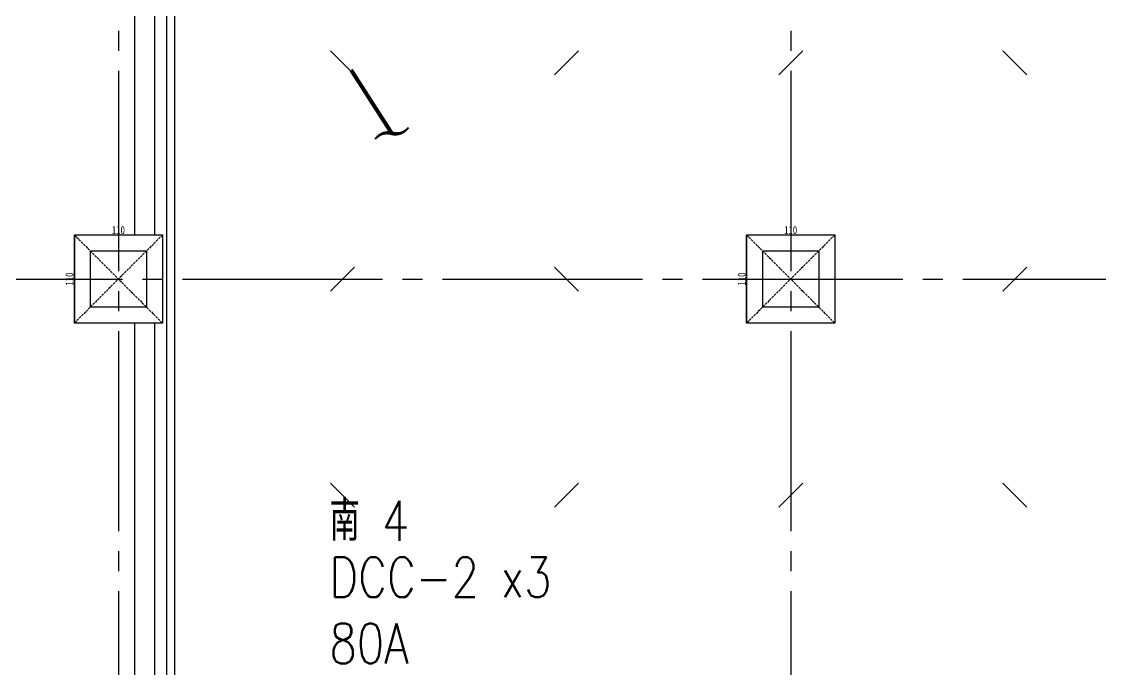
# Model space of a CAD drawing. Extents: x -3080 to 28500, y -1326 to 31609.
# Drawn here: x 1679 to 3027, y 4012 to 4822 of the extents above; entities that cross this region are included whole.
import ezdxf
from ezdxf.enums import TextEntityAlignment as Align

# ---------------------------------------------------------------- set-up
doc = ezdxf.new("R2010")
doc.units = 0
doc.header["$LTSCALE"] = 100
for name, pattern in [('X-S-FAB-L05$0$COL-CEN-LIN', [3.25, 2.5, -0.25, 0.25, -0.25]), ('X-S-FAB-L05$0$DASHED', [0.75, 0.5, -0.25]), ('X-S-FAB-L05$0$HIDDEN', [0.4, 0.3, -0.1])]:
    doc.linetypes.add(name, pattern=pattern)
for name, color, linetype in [('0-xref', 8, 'Continuous'), ('188K-SM-03-F05-ARCH-PA-Y2257103$0$K-岩棉 2hr 3.5-非抗', 53, 'Continuous'), ('188K-SM-03-F05-MECH-DCC-Y2257103$0$00_閥站分組', 1, 'Continuous'), ('188K-SM-07-F10-MECH-CR PIPE-Y2257103$0$00_閥站分組', 1, 'Continuous'), ('X-S-FAB-L05$0$BEAM', 8, 'Continuous'), ('X-S-FAB-L05$0$BLOCK', 8, 'Continuous'), ('X-S-FAB-L05$0$BR-D', 8, 'X-S-FAB-L05$0$DASHED'), ('X-S-FAB-L05$0$CCL', 8, 'X-S-FAB-L05$0$COL-CEN-LIN'), ('X-S-FAB-L05$0$COL', 8, 'Continuous'), ('X-S-FAB-L05$0$COL-S', 8, 'Continuous'), ('X-S-FAB-L05$0$S-鋼柱', 8, 'Continuous'), ('X-S-FAB-L05$0$WALL-RC', 8, 'Continuous'), ('X-S-FAB-L05$0$斜撐', 8, 'Continuous')]:
    doc.layers.add(name, color=color, linetype=linetype)
doc.layers.add('X-S-FAB-L05$0$XREF', color=8, linetype='Continuous', lineweight=0)
doc.styles.add('188K-SM-03-F05-MECH-DCC-Y2257103$0$XFM1Q20-200k$0$12P7-XCM2P10$0$AA-TXT', font='simplex.shx', dxfattribs={"bigfont": 'china.shx'})
doc.styles.add('188K-SM-07-F10-MECH-CR PIPE-Y2257103$0$XFM1Q20-200k$0$12P7-XCM2P10$0$AA-TXT', font='simplex.shx', dxfattribs={"bigfont": 'china.shx'})
doc.styles.add('X-S-FAB-L05$0$DIM', font='', dxfattribs={"width": 0.8})
doc.styles.get('X-S-FAB-L05$0$DIM').set_extended_font_data('MingLiU')
doc.dimstyles.new('X-S-FAB-L05$0$JJP_005_defpoint', dxfattribs={"dimtxt": 20, "dimasz": 0.5, "dimexe": 0.5, "dimexo": 0.5, "dimgap": 0.5, "dimtad": 1, "dimdsep": 46, "dimtxsty": 'X-S-FAB-L05$0$DIM', "dimblk": 'X-S-FAB-L05$0$_None', "dimcen": 10, "dimclrd": 256, "dimclre": 256, "dimclrt": 256, "dimadec": 0, "dimazin": 0, "dimtfac": 1, "dimtix": 1, "dimtmove": 2, "dimatfit": 3, "dimldrblk": 'X-S-FAB-L05$0$_None', "dimfxl": 0.5, "dimtolj": 1, "dimtzin": 0, "dimarcsym": 0})

# ---------------------------------------------------------------- blocks, each defined once
blk = doc.blocks.new('*D174')
at = {"layer": 'DefPoints', "lineweight": -2, "transparency": 16777216}
blk.add_line((0, 0), (110, 0), dxfattribs=at)
at = {"layer": 'DefPoints', "color": 0, "transparency": 16777216}
for p in [(0, 0), (110, 0), (110, 0)]:
    blk.add_point(p, dxfattribs=at)
at = {"layer": 'DefPoints', "transparency": 16777216, "insert": (55, 6.1), "char_height": 10, "attachment_point": 5, "style": 'X-S-FAB-L05$0$DIM'}
blk.add_mtext('\\A1;110', dxfattribs=at)
blk = doc.blocks.new('X-S-FAB-L05$0$_None')
blk = doc.blocks.new('*D175')
at = {"layer": 'DefPoints', "lineweight": -2, "transparency": 16777216}
blk.add_line((0, 0), (0, -110), dxfattribs=at)
at = {"layer": 'DefPoints', "color": 0, "transparency": 16777216}
for p in [(0, 0), (0, -110), (0, -110)]:
    blk.add_point(p, dxfattribs=at)
at = {"layer": 'DefPoints', "transparency": 16777216, "insert": (-6.1, -55), "char_height": 10, "attachment_point": 5, "rotation": 90, "style": 'X-S-FAB-L05$0$DIM'}
blk.add_mtext('\\A1;110', dxfattribs=at)
blk = doc.blocks.new('X-S-FAB-L05$0$斜撐')
at = {"layer": 'X-S-FAB-L05$0$BR-D', "const_width": 0.5}
blk.add_lwpolyline([(962.11, 215.55, -0.296213), (957.95, 215.19, 0.299957), (953.75, 214.85, 0.006918)], format="xyb", dxfattribs=at)
at = {"layer": 'X-S-FAB-L05$0$BR-D', "linetype": 'ByBlock', "const_width": 0.5}
blk.add_lwpolyline([(964.37, 197.57), (957.95, 215.19)], dxfattribs=at)
blk = doc.blocks.new('X-S-FAB-L05$0$SC1')
at = {"layer": 'DefPoints'}
blk.add_line((27925, 8342.1), (27955, 8312.1), dxfattribs=at)
blk = doc.blocks.new('X-S-FAB-L05$0$VC(C)')
at = {"layer": 'X-S-FAB-L05$0$S-鋼柱'}
for p in [(-25860, -3557.1), (-25020, -3557.1), (-25580, -3827.1), (-25860, -4097.1), (-25020, -4097.1)]:
    blk.add_blockref('X-S-FAB-L05$0$SC1', p, dxfattribs=at)
at = {"layer": 'X-S-FAB-L05$0$S-鋼柱', "rotation": 90}
for p in [(10687.1, -23170), (10967.1, -23170), (10407.1, -23440), (11247.1, -23440), (10687.1, -23710), (10967.1, -23710)]:
    blk.add_blockref('X-S-FAB-L05$0$SC1', p, dxfattribs=at)
at = {"layer": 'X-S-FAB-L05$0$斜撐'}
for p, xscale, yscale, zscale, rotation in [((6577.2, 6782.6), 5, 5, 5, 192.6853631040206), ((6579, 6784.4), 5.000000000000001, 5.000000000000001, 5.000000000000001, 192.6853631040205)]:
    blk.add_blockref('X-S-FAB-L05$0$斜撐', p, dxfattribs=dict(at, xscale=xscale, yscale=yscale, zscale=zscale, rotation=rotation))
blk = doc.blocks.new('188K-SM-03-F05-ARCH-PA-Y2257103')
at = {"layer": '188K-SM-03-F05-ARCH-PA-Y2257103$0$K-岩棉 2hr 3.5-非抗'}
for p, q in [((1860, 7570, 0), (1860, -7.5, 0)), ((1870, 7570, 0), (1870, -7.5, 0))]:
    blk.add_line(p, q, dxfattribs=at)
blk = doc.blocks.new('188K-SM-03-F05-MECH-DCC-Y2257103')
at = {"layer": '188K-SM-03-F05-MECH-DCC-Y2257103$0$00_閥站分組', "style": '188K-SM-03-F05-MECH-DCC-Y2257103$0$XFM1Q20-200k$0$12P7-XCM2P10$0$AA-TXT', "width": 0.8}
for s, p in [('南 4', (2063.6, 4198.1)), ('DCC-2 x3', (2063.6, 4127.5)), ('80A', (2063.6, 4044.9))]:
    blk.add_text(s, height=50, dxfattribs=at).set_placement(p, align=Align.MIDDLE_LEFT)
blk = doc.blocks.new('188K-SM-07-F10-MECH-CR PIPE-Y2257103')
at = {"layer": '188K-SM-07-F10-MECH-CR PIPE-Y2257103$0$00_閥站分組', "style": '188K-SM-07-F10-MECH-CR PIPE-Y2257103$0$XFM1Q20-200k$0$12P7-XCM2P10$0$AA-TXT', "width": 0.8}
for s, p in [('南 4', (2063.625, 4198.087)), ('DCC-2 x3', (2063.625, 4127.532)), ('80A', (2063.625, 4044.888))]:
    blk.add_text(s, height=50, dxfattribs=at).set_placement(p, align=Align.MIDDLE_LEFT)
blk = doc.blocks.new('*U59')
at = {"layer": 'DefPoints', "linetype": 'X-S-FAB-L05$0$HIDDEN', "ltscale": 0.1}
for p, q in [((110, 0), (0, -110)), ((0, 0), (110, -110))]:
    blk.add_line(p, q, dxfattribs=at)
at = {"layer": 'X-S-FAB-L05$0$COL', "ltscale": 0.1}
blk.add_lwpolyline([(0, 0), (110, 0), (110, -110), (0, -110)], close=True, dxfattribs=at)
at = {"layer": 'DefPoints'}
dim = blk.add_linear_dim(base=(0, -110), p1=(0, 0), p2=(0, -110), angle=90, dimstyle='X-S-FAB-L05$0$JJP_005_defpoint', override={"dimtxt": 10}, dxfattribs=at)
dim.commit()
dim.dimension.update_dxf_attribs({"geometry": '*D175', "text_midpoint": (-6.067, -55)})
dim = blk.add_linear_dim(base=(110, 0), p1=(0, 0), p2=(110, 0), dimstyle='X-S-FAB-L05$0$JJP_005_defpoint', override={"dimtxt": 10}, dxfattribs=at)
dim.commit()
dim.dimension.update_dxf_attribs({"geometry": '*D174', "text_midpoint": (55, 6.067)})
blk = doc.blocks.new('X-S-FAB-L05$0$FAB2-L05')
at = {"layer": 'X-S-FAB-L05$0$CCL'}
for p, q in [((-24360, 11005), (-24360, 0)), ((-23520, 11005), (-23520, 0)), ((-26880, 5220), (1210, 5220))]:
    blk.add_line(p, q, dxfattribs=at)
at = {"layer": 'X-S-FAB-L05$0$COL-S'}
for points in [[(-24395, 5255), (-24325, 5255), (-24325, 5185), (-24395, 5185)], [(-23555, 5255), (-23485, 5255), (-23485, 5185), (-23555, 5185)]]:
    blk.add_lwpolyline(points, close=True, dxfattribs=at)
at = {"layer": 'X-S-FAB-L05$0$BEAM'}
for p in [(-24415, 5275), (-23575, 5275)]:
    blk.add_blockref('*U59', p, dxfattribs=at)
blk = doc.blocks.new('X-S-FAB-L05')
at = {"layer": 'X-S-FAB-L05$0$COL-S'}
for points in [[(1765, 4535), (1835, 4535), (1835, 4465), (1765, 4465)], [(2605, 4535), (2675, 4535), (2675, 4465), (2605, 4465)]]:
    blk.add_lwpolyline(points, close=True, dxfattribs=at)
at = {"layer": 'X-S-FAB-L05$0$WALL-RC'}
for p, q in [((1820, 5945), (1820, 4555)), ((1845, 5945), (1845, 4555)), ((1820, 4445), (1820, 3055)), ((1845, 4445), (1845, 3055))]:
    blk.add_line(p, q, dxfattribs=at)
at = {"layer": 'X-S-FAB-L05$0$BEAM'}
for p in [(1745, 4555), (2585, 4555)]:
    blk.add_blockref('*U59', p, dxfattribs=at)
at = {"layer": 'X-S-FAB-L05$0$BLOCK'}
blk.add_blockref('X-S-FAB-L05$0$FAB2-L05', (26160, -720), dxfattribs=at)
at = {"layer": 'X-S-FAB-L05$0$XREF'}
blk.add_blockref('X-S-FAB-L05$0$VC(C)', (0, 0), dxfattribs=at)

msp = doc.modelspace()

# ---------------------------------------------------------------- block references
at = {"layer": '0-xref'}
for name in ['X-S-FAB-L05', '188K-SM-03-F05-MECH-DCC-Y2257103', '188K-SM-03-F05-ARCH-PA-Y2257103']:
    msp.add_blockref(name, (0, 0), dxfattribs=at)

# ---------------------------------------------------------------- next in the draw order: block references
msp.add_blockref('188K-SM-07-F10-MECH-CR PIPE-Y2257103', (0, 0), dxfattribs=at)

doc.saveas('drawing.dxf')
